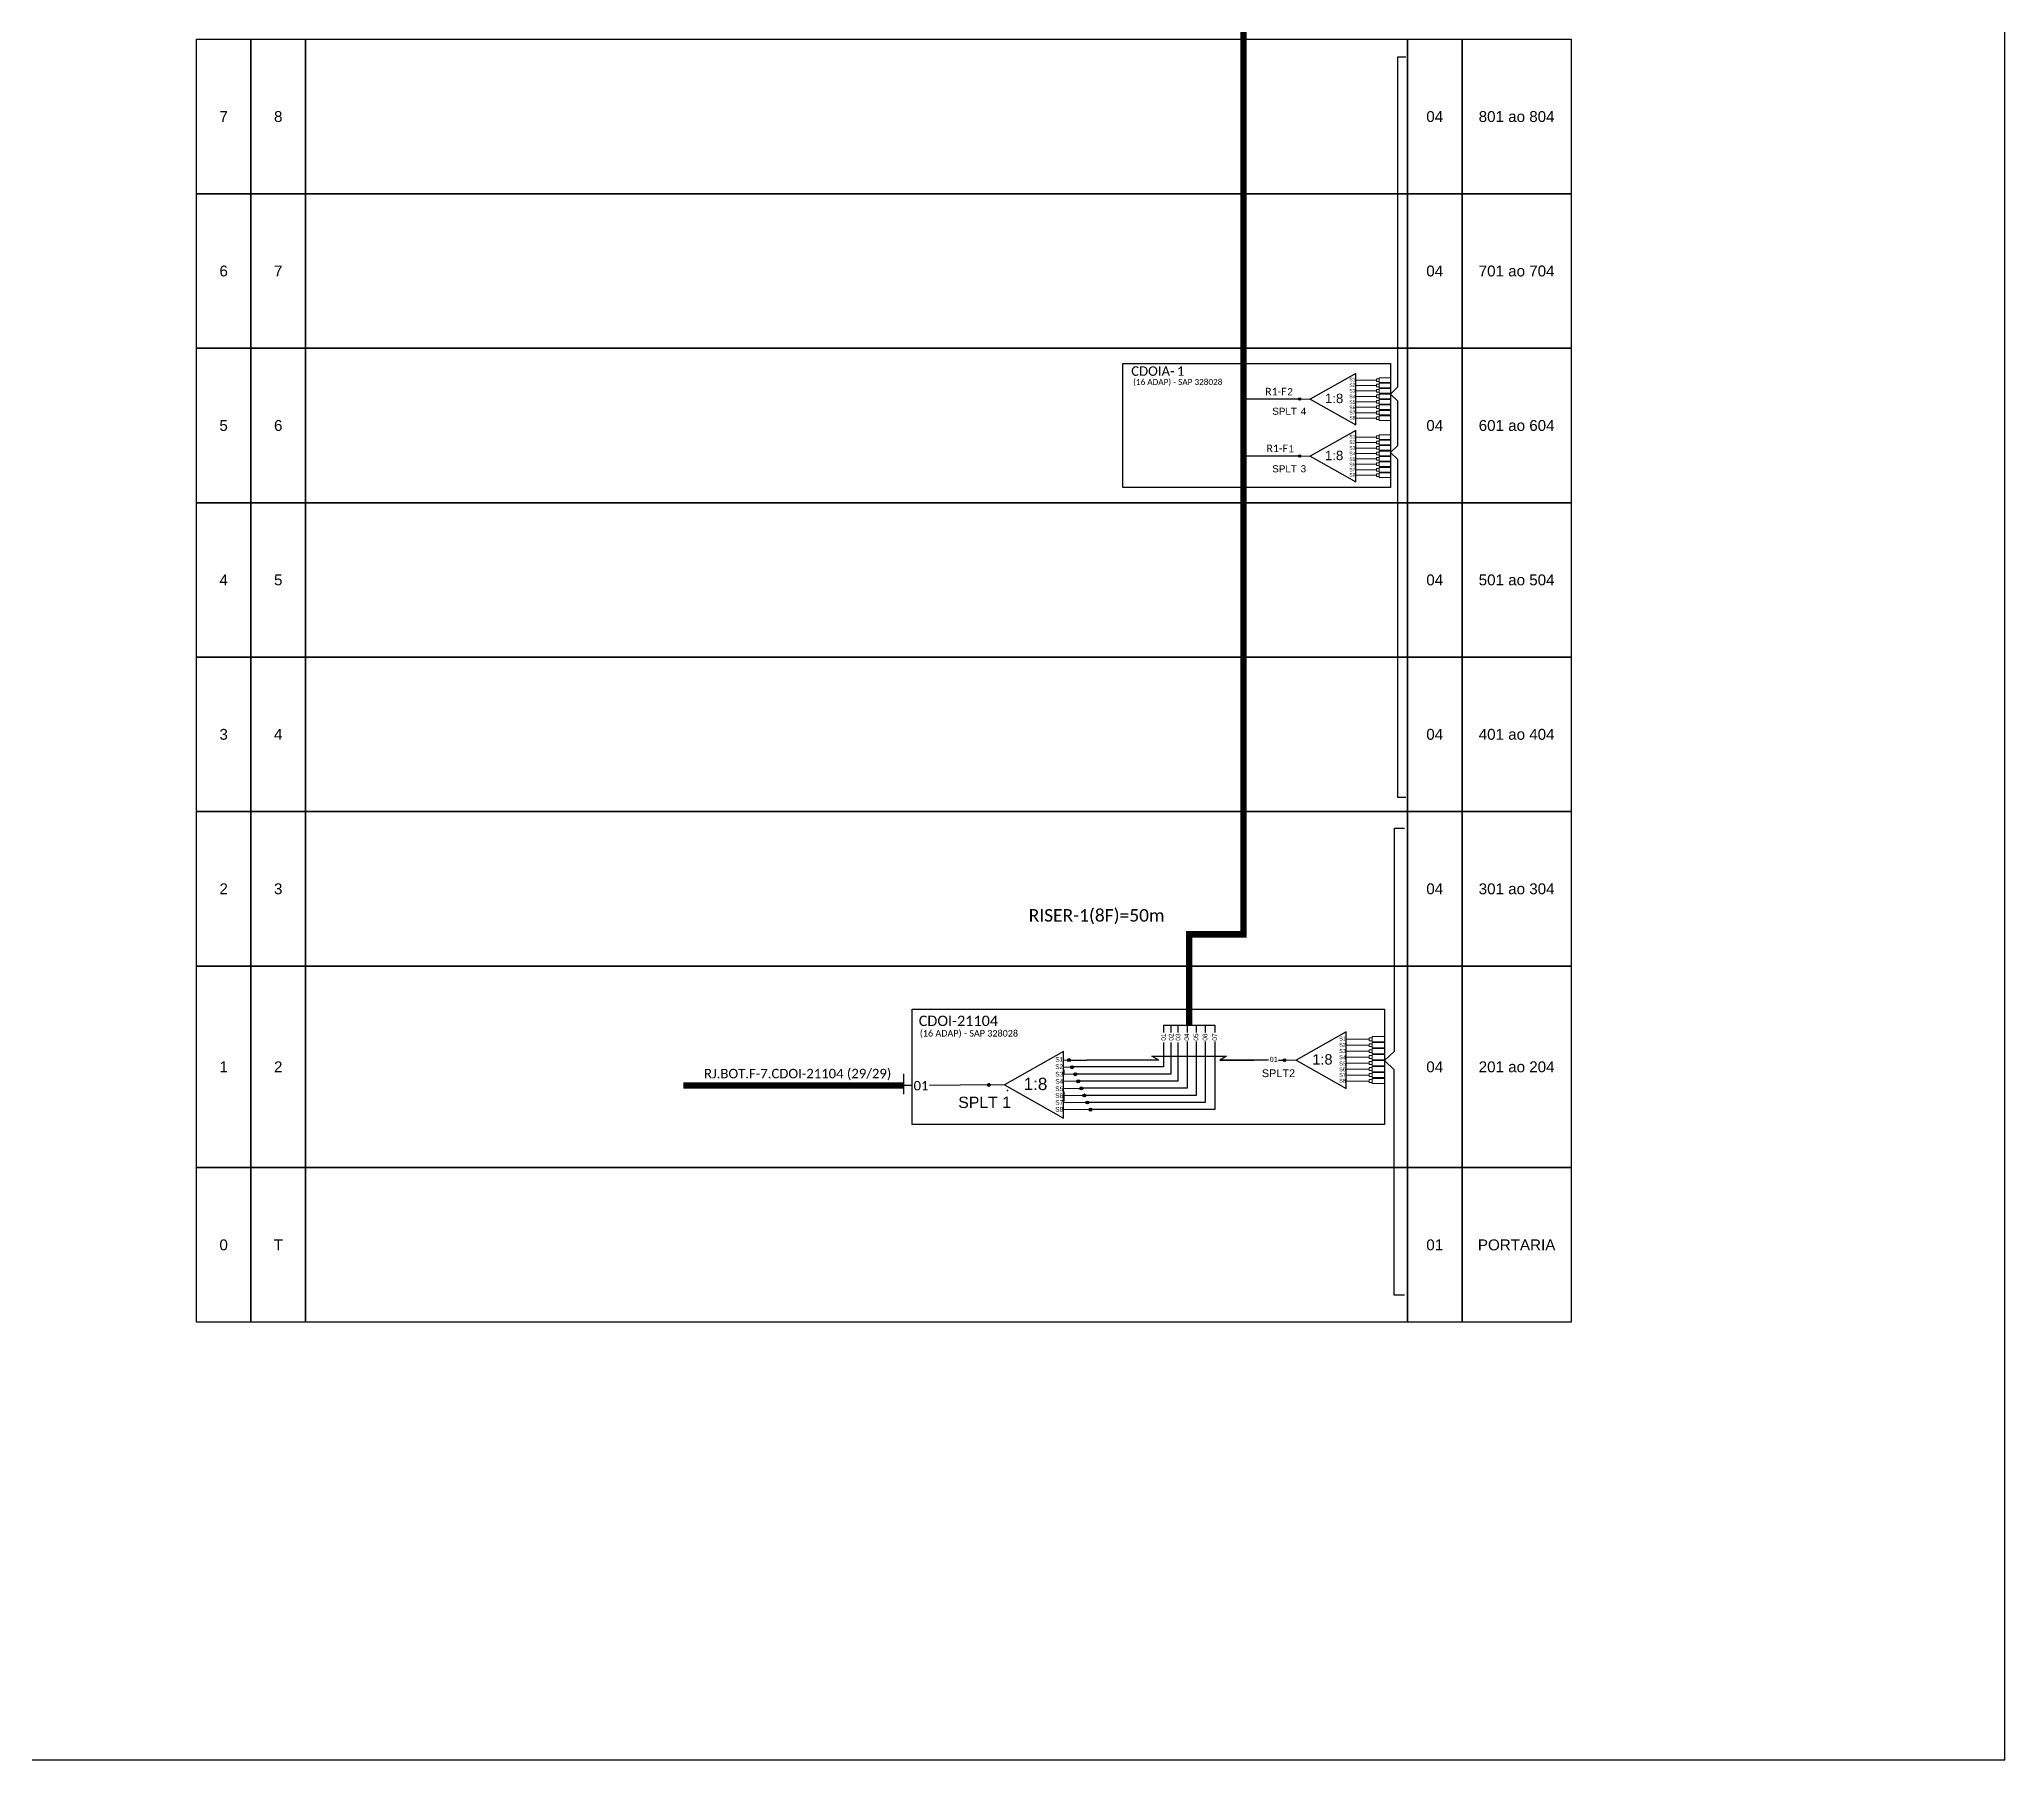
# Model space of a CAD drawing. Extents: x -89 to 2622484776, y -1852823961 to 1299.
# Drawn here: x 1265.4 to 1682.1, y 705 to 1069.7 of the extents above; entities that cross this region are included whole.
import ezdxf
from ezdxf.enums import TextEntityAlignment as Align

# ---------------------------------------------------------------- set-up
doc = ezdxf.new("R2010")
doc.units = 0
doc.styles.add('ARIAL', font='arial.ttf')
doc.styles.get("Standard").update_dxf_attribs({"font": 'arial.ttf'})
doc.styles.add('WMF-Calibri0', font='calibri.ttf')
doc.linetypes.add('RESERVA', pattern='A,0.5,-0.15,["RESERVA",Standard,S=0.18,R=0,X=0,Y=-0.1],-1.3', length=1.95)

# ---------------------------------------------------------------- blocks, each defined once
blk = doc.blocks.new('SPLT_1-8_SC-APC')
at = {"color": 1}
blk.add_lwpolyline([(-7.37, -2.1), (-17.04, -7.55), (-7.37, -13), (-7.37, -2.1)], dxfattribs=at)
at = {"color": 3, "lineweight": 0}
for points in [[(-2.99, -3.51), (-7.37, -3.51)], [(-2.41, -3.02), (-2.41, -4)], [(-2.41, -3.02), (0, -3.02)], [(-7.37, -4.66), (-2.99, -4.66)], [(-7.37, -5.82), (-2.99, -5.82)], [(-7.37, -6.97), (-2.99, -6.97)], [(-2.41, -4), (0, -4)], [(-2.41, -4.17), (-2.41, -5.16)], [(-2.41, -4.17), (0, -4.17)], [(-2.41, -5.16), (0, -5.16)], [(-2.41, -5.32), (-2.41, -6.31)], [(-2.41, -5.32), (0, -5.32)], [(-2.41, -6.31), (0, -6.31)], [(-2.41, -6.48), (-2.41, -7.46)], [(-2.41, -6.48), (0, -6.48)], [(-2.41, -7.46), (0, -7.46)], [(-7.37, -8.12), (-2.99, -8.12)], [(-7.37, -9.28), (-2.99, -9.28)], [(-7.37, -10.43), (-2.99, -10.43)], [(-2.41, -7.63), (-2.41, -8.62)], [(-2.41, -7.63), (0, -7.63)], [(-2.41, -8.62), (0, -8.62)], [(-2.41, -8.78), (-2.41, -9.77)], [(-2.41, -8.78), (0, -8.78)], [(-2.41, -9.77), (0, -9.77)], [(-2.41, -9.94), (-2.41, -10.92)], [(-2.41, -9.94), (0, -9.94)], [(-2.41, -10.92), (0, -10.92)], [(-2.41, -11.09), (-2.41, -12.08)], [(-2.41, -11.09), (0, -11.09)], [(-7.37, -11.58), (-2.99, -11.58)], [(-2.41, -12.08), (0, -12.08)]]:
    blk.add_lwpolyline(points, dxfattribs=at)
for points in [[(-2.99, -3.22), (-2.41, -3.22), (-2.41, -3.8), (-2.99, -3.8)], [(-2.99, -4.38), (-2.41, -4.38), (-2.41, -4.95), (-2.99, -4.95)], [(-2.99, -5.53), (-2.41, -5.53), (-2.41, -6.1), (-2.99, -6.1)], [(-2.99, -6.68), (-2.41, -6.68), (-2.41, -7.26), (-2.99, -7.26)], [(-2.99, -7.84), (-2.41, -7.84), (-2.41, -8.41), (-2.99, -8.41)], [(-2.99, -8.99), (-2.41, -8.99), (-2.41, -9.56), (-2.99, -9.56)], [(-2.99, -10.14), (-2.41, -10.14), (-2.41, -10.72), (-2.99, -10.72)], [(-2.99, -11.3), (-2.41, -11.3), (-2.41, -11.87), (-2.99, -11.87)]]:
    blk.add_lwpolyline(points, close=True, dxfattribs=at)
at = {"color": 1, "lineweight": 0}
blk.add_lwpolyline([(-17.04, -7.55), (-19.26, -7.55)], dxfattribs=at)
at = {"color": 1, "style": 'ARIAL'}
for s, height, p in [('S1', 0.75, (-8.74, -3.78)), ('1:8', 2, (-13.91, -8.4)), ('S2', 0.75, (-8.74, -4.97)), ('S3', 0.75, (-8.74, -6.18)), ('S4', 0.75, (-8.74, -7.36)), ('S5', 0.75, (-8.74, -8.57)), ('S6', 0.75, (-8.74, -9.69)), ('S7', 0.75, (-8.74, -10.78)), ('S8', 0.75, (-8.74, -11.9))]:
    blk.add_text(s, height=height, dxfattribs=at).set_placement(p)
blk = doc.blocks.new('SPLT_1-8_DIV_DIR')
h = blk.add_hatch(color=3)
h.dxf.hatch_style = 1
edge = h.paths.add_edge_path()
edge.add_arc((12.77, 4.04), 0.242, 0, 360)
h = blk.add_hatch(color=3)
h.dxf.hatch_style = 1
edge = h.paths.add_edge_path()
edge.add_arc((13.27, 2.88), 0.242, 0, 360)
h = blk.add_hatch(color=3)
h.dxf.hatch_style = 1
edge = h.paths.add_edge_path()
edge.add_arc((13.77, 1.73), 0.242, 0, 360)
h = blk.add_hatch(color=3)
h.dxf.hatch_style = 1
edge = h.paths.add_edge_path()
edge.add_arc((14.27, 0.58), 0.242, 0, 360)
h = blk.add_hatch(color=3)
h.dxf.hatch_style = 1
edge = h.paths.add_edge_path()
edge.add_arc((14.77, -0.58), 0.242, 0, 360)
h = blk.add_hatch(color=3)
h.dxf.hatch_style = 1
edge = h.paths.add_edge_path()
edge.add_arc((15.27, -1.73), 0.242, 0, 360)
h = blk.add_hatch(color=3)
h.dxf.hatch_style = 1
edge = h.paths.add_edge_path()
edge.add_arc((15.77, -2.88), 0.242, 0, 360)
h = blk.add_hatch(color=3)
h.dxf.hatch_style = 1
edge = h.paths.add_edge_path()
edge.add_arc((16.27, -4.04), 0.242, 0, 360)
at = {"color": 1}
blk.add_lwpolyline([(11.89, 5.45), (2.22, 0), (11.89, -5.45), (11.89, 5.45)], dxfattribs=at)
at = {"color": 7, "lineweight": 0}
for points in [[(12.77, 4.04), (11.89, 4.04)], [(11.89, 2.88), (13.27, 2.88)], [(11.89, 1.73), (13.77, 1.73)], [(11.89, 0.58), (14.27, 0.58)], [(11.89, -0.58), (14.77, -0.58)], [(11.89, -1.73), (15.27, -1.73)], [(11.89, -2.88), (15.77, -2.88)], [(11.89, -4.04), (16.27, -4.04)]]:
    blk.add_lwpolyline(points, dxfattribs=at)
at = {"color": 1, "lineweight": 0}
blk.add_lwpolyline([(2.22, 0), (0, 0)], dxfattribs=at)
at = {"color": 3}
for centre in [(12.77, 4.04), (13.27, 2.88), (13.77, 1.73), (14.27, 0.58), (14.77, -0.58), (15.27, -1.73), (15.77, -2.88), (16.27, -4.04)]:
    blk.add_circle(centre, 0.242, dxfattribs=at)
at = {"color": 1, "style": 'ARIAL'}
for s, height, p in [('S1', 0.75, (10.52, 3.77)), ('S2', 0.75, (10.52, 2.58)), ('1:8', 2, (5.35, -0.85)), ('S3', 0.75, (10.52, 1.37)), ('S4', 0.75, (10.52, 0.19)), ('S5', 0.75, (10.52, -1.02)), ('S6', 0.75, (10.52, -2.14)), ('S7', 0.75, (10.52, -3.24)), ('S8', 0.75, (10.52, -4.36))]:
    blk.add_text(s, height=height, dxfattribs=at).set_placement(p)

msp = doc.modelspace()

# ---------------------------------------------------------------- hatches: boundary and pattern name
h = msp.add_hatch(color=3)
h.dxf.hatch_style = 1
edge = h.paths.add_edge_path()
edge.add_arc((1532.61, 993.47), 0.256, 0, 360)
h = msp.add_hatch(color=3)
h.dxf.hatch_style = 1
edge = h.paths.add_edge_path()
edge.add_arc((1532.61, 981.38), 0.256, 0, 360)
h = msp.add_hatch(color=3)
h.dxf.hatch_style = 1
edge = h.paths.add_edge_path()
edge.add_arc((1529.41, 853.33), 0.282, 0, 360)
h = msp.add_hatch(color=3)
h.dxf.hatch_style = 1
edge = h.paths.add_edge_path()
edge.add_arc((1466.69, 848.07), 0.41, 0, 360)

# ---------------------------------------------------------------- linework, layer by layer
at = {"color": 3}
msp.add_line((1483.7, 853.33), (1487.44, 853.33), dxfattribs=at)
for points in [[(843.5, 705.02), (1682.06, 705.02), (1682.06, 1299.02), (843.5, 1299.02), (843.5, 705.02)], [(1482.62, 851.27), (1482.62, 850.37)]]:
    msp.add_lwpolyline(points)
at = {"color": 5, "const_width": 1.36}
msp.add_lwpolyline([(1520.66, 1124.45), (1520.66, 880), (1509.18, 880), (1509.18, 860.76)], dxfattribs=at)
for points in [[(1298.68, 1069.74), (1310.25, 1069.74), (1310.25, 1037), (1298.68, 1037)], [(1310.25, 1069.74), (1321.83, 1069.74), (1321.83, 1037), (1310.25, 1037)], [(1321.83, 1069.74), (1555.44, 1069.74), (1555.44, 1037), (1321.83, 1037)], [(1555.44, 1069.74), (1567.01, 1069.74), (1567.01, 1037), (1555.44, 1037)], [(1567.01, 1069.74), (1590.16, 1069.74), (1590.16, 1037), (1567.01, 1037)], [(1298.68, 1037), (1310.25, 1037), (1310.25, 1004.26), (1298.68, 1004.26)], [(1310.25, 1037), (1321.83, 1037), (1321.83, 1004.26), (1310.25, 1004.26)], [(1321.83, 1037), (1555.44, 1037), (1555.44, 1004.26), (1321.83, 1004.26)], [(1555.44, 1037), (1567.01, 1037), (1567.01, 1004.26), (1555.44, 1004.26)], [(1567.01, 1037), (1590.16, 1037), (1590.16, 1004.26), (1567.01, 1004.26)], [(1298.68, 1004.26), (1310.25, 1004.26), (1310.25, 971.51), (1298.68, 971.51)], [(1310.25, 1004.26), (1321.83, 1004.26), (1321.83, 971.51), (1310.25, 971.51)], [(1321.83, 1004.26), (1555.44, 1004.26), (1555.44, 971.51), (1321.83, 971.51)], [(1555.44, 1004.26), (1567.01, 1004.26), (1567.01, 971.51), (1555.44, 971.51)], [(1567.01, 1004.26), (1590.16, 1004.26), (1590.16, 971.51), (1567.01, 971.51)], [(1298.68, 971.51), (1310.25, 971.51), (1310.25, 938.77), (1298.68, 938.77)], [(1310.25, 971.51), (1321.83, 971.51), (1321.83, 938.77), (1310.25, 938.77)], [(1321.83, 971.51), (1555.44, 971.51), (1555.44, 938.77), (1321.83, 938.77)], [(1555.44, 971.51), (1567.01, 971.51), (1567.01, 938.77), (1555.44, 938.77)], [(1567.01, 971.51), (1590.16, 971.51), (1590.16, 938.77), (1567.01, 938.77)], [(1298.68, 938.77), (1310.25, 938.77), (1310.25, 906.03), (1298.68, 906.03)], [(1310.25, 938.77), (1321.83, 938.77), (1321.83, 906.03), (1310.25, 906.03)], [(1321.83, 938.77), (1555.44, 938.77), (1555.44, 906.03), (1321.83, 906.03)], [(1555.44, 938.77), (1567.01, 938.77), (1567.01, 906.03), (1555.44, 906.03)], [(1567.01, 938.77), (1590.16, 938.77), (1590.16, 906.03), (1567.01, 906.03)], [(1298.68, 906.03), (1310.25, 906.03), (1310.25, 873.28), (1298.68, 873.28)], [(1310.25, 906.03), (1321.83, 906.03), (1321.83, 873.28), (1310.25, 873.28)], [(1321.83, 906.03), (1555.44, 906.03), (1555.44, 873.28), (1321.83, 873.28)], [(1555.44, 906.03), (1567.01, 906.03), (1567.01, 873.28), (1555.44, 873.28)], [(1567.01, 906.03), (1590.16, 906.03), (1590.16, 873.28), (1567.01, 873.28)], [(1298.68, 873.28), (1310.25, 873.28), (1310.25, 830.54), (1298.68, 830.54)], [(1310.25, 873.28), (1321.83, 873.28), (1321.83, 830.54), (1310.25, 830.54)], [(1321.83, 873.28), (1555.44, 873.28), (1555.44, 830.54), (1321.83, 830.54)], [(1555.44, 873.28), (1567.01, 873.28), (1567.01, 830.54), (1555.44, 830.54)], [(1567.01, 873.28), (1590.16, 873.28), (1590.16, 830.54), (1567.01, 830.54)], [(1298.68, 830.54), (1310.25, 830.54), (1310.25, 797.79), (1298.68, 797.79)], [(1310.25, 830.54), (1321.83, 830.54), (1321.83, 797.79), (1310.25, 797.79)], [(1321.83, 830.54), (1555.44, 830.54), (1555.44, 797.79), (1321.83, 797.79)], [(1555.44, 830.54), (1567.01, 830.54), (1567.01, 797.79), (1555.44, 797.79)], [(1567.01, 830.54), (1590.16, 830.54), (1590.16, 797.79), (1567.01, 797.79)]]:
    msp.add_lwpolyline(points, close=True)
at = {"color": 3}
for points in [[(1555.09, 909), (1553.44, 909), (1553.44, 974.97), (1553.44, 974.97), (1553.44, 980.63), (1551.87, 982.13), (1553.44, 983.64), (1553.44, 987.37), (1553.44, 987.37), (1553.44, 993.03), (1551.87, 994.54), (1553.44, 996.05), (1553.44, 1066), (1555.09, 1066)], [(1554.85, 803.5), (1552.66, 803.5), (1552.66, 851.25), (1550.59, 853.24), (1552.67, 855.24), (1552.67, 902.5), (1554.85, 902.5)], [(1502.7, 853.33), (1501.28, 854.19), (1517.06, 854.19), (1515.67, 853.33)], [(1502.7, 853.33), (1487.44, 853.33)], [(1526.01, 853.33), (1515.67, 853.33), (1515.67, 853.33), (1522.91, 853.33)], [(1528.09, 853.33), (1529.41, 853.33)], [(1450.47, 847.94), (1448.69, 847.94)], [(1467.1, 848.09), (1454.09, 847.95)]]:
    msp.add_lwpolyline(points, dxfattribs=at)
at = {"color": 1}
for points in [[(1551.87, 977.13), (1551.87, 977.13), (1551.87, 974.75), (1495.13, 974.75), (1495.13, 1001.02), (1498.74, 1001.02)], [(1448.69, 846.08), (1448.69, 850.45)], [(1482.62, 846.62), (1482.62, 844.55)]]:
    msp.add_lwpolyline(points, dxfattribs=at)
for points in [[(1495.13, 1001.02), (1551.87, 1001.02), (1551.87, 974.75), (1495.13, 974.75)], [(1450.41, 864.16), (1550.59, 864.16), (1550.59, 839.66), (1450.41, 839.66)]]:
    msp.add_lwpolyline(points, close=True, dxfattribs=at)
at = {"color": 5}
for points in [[(1532.61, 993.47), (1520.66, 993.47)], [(1532.61, 981.38), (1520.66, 981.38)], [(1503.73, 860.76), (1503.73, 859.2)], [(1503.73, 860.76), (1514.62, 860.76)], [(1505.26, 860.76), (1505.26, 859.2)], [(1506.79, 860.76), (1506.79, 859.2)], [(1508.71, 860.76), (1508.71, 859.17)], [(1503.73, 857.05), (1503.71, 851.88), (1484.66, 851.88)], [(1505.26, 857.05), (1505.26, 850.34), (1485.31, 850.34)], [(1506.79, 857.05), (1506.79, 848.84), (1485.96, 848.84)], [(1508.71, 857.25), (1508.71, 847.38), (1486.61, 847.38)], [(1483.39, 853.38), (1483.38, 853.38)]]:
    msp.add_lwpolyline(points, dxfattribs=at)
at = {"color": 8, "linetype": 'RESERVA', "ltscale": 4}
for points in [[(1510.63, 860.76), (1510.63, 859.18)], [(1512.54, 860.76), (1512.54, 859.17)], [(1514.62, 860.76), (1514.62, 859.17)], [(1510.63, 857.25), (1510.62, 845.82), (1487.26, 845.82)], [(1512.54, 857.25), (1512.54, 844.32), (1487.91, 844.32)], [(1514.62, 857.25), (1514.62, 842.84), (1488.56, 842.84)]]:
    msp.add_lwpolyline(points, dxfattribs=at)
at = {"color": 1, "const_width": 1.36}
msp.add_lwpolyline([(1401.92, 847.95), (1448.69, 847.94)], dxfattribs=at)
at = {"color": 3}
for centre, radius in [((1532.61, 993.47), 0.256), ((1532.61, 981.38), 0.256), ((1529.41, 853.33), 0.282)]:
    msp.add_circle(centre, radius, dxfattribs=at)
for p in [(1298.68, 1037), (1298.68, 1004.26), (1534.84, 993.47), (1298.68, 971.51), (1298.68, 938.77), (1298.68, 906.03), (1298.68, 873.28), (1470.66, 846.9), (1298.68, 830.54)]:
    msp.add_point(p)

# ---------------------------------------------------------------- block references
for p in [(1551.87, 1001.02), (1551.87, 988.92)]:
    msp.add_blockref('SPLT_1-8_SC-APC', p, dxfattribs=at)
at = {"color": 3, "xscale": 1.1, "yscale": 1.1, "zscale": 1.1}
msp.add_blockref('SPLT_1-8_SC-APC', (1550.59, 861.63), dxfattribs=at)
at = {"xscale": 1.3, "yscale": 1.3, "zscale": 1.3}
msp.add_blockref('SPLT_1-8_DIV_DIR', (1467.1, 848.09), dxfattribs=at)

# ---------------------------------------------------------------- texts
at = {"style": 'ARIAL'}
for s, height, p in [('7', 2.3, (1304.47, 1053.37)), ('8', 2.3, (1316.04, 1053.37)), ('04', 2.3, (1561.23, 1053.37)), ('801 ao 804', 2.3, (1578.59, 1053.37)), ('6', 2.3, (1304.47, 1020.63)), ('7', 2.3, (1316.04, 1020.63)), ('04', 2.3, (1561.23, 1020.63)), ('701 ao 704', 2.3, (1578.59, 1020.63)), ('5', 2.3, (1304.47, 987.88)), ('6', 2.3, (1316.04, 987.88)), ('04', 2.3, (1561.23, 987.88)), ('601 ao 604', 2.3, (1578.59, 987.88)), ('4', 2.3, (1304.47, 955.14)), ('5', 2.3, (1316.04, 955.14)), ('04', 2.3, (1561.23, 955.14)), ('501 ao 504', 2.3, (1578.59, 955.14)), ('3', 2.3, (1304.47, 922.4)), ('4', 2.3, (1316.04, 922.4)), ('04', 2.3, (1561.23, 922.4)), ('401 ao 404', 2.3, (1578.59, 922.4)), ('2', 2.3, (1304.47, 889.65)), ('3', 2.3, (1316.04, 889.65)), ('04', 2.3, (1561.23, 889.65)), ('301 ao 304', 2.3, (1578.59, 889.65)), ('1', 2.3, (1304.47, 851.91)), ('2', 2.3, (1316.04, 851.91)), ('01', 1.1, (1527.1, 853.48)), ('04', 2.3, (1561.23, 851.91)), ('201 ao 204', 2.3, (1578.59, 851.91)), ('0', 2.3, (1304.47, 814.17)), ('T', 2.3, (1316.04, 814.17)), ('01', 2.3, (1561.23, 814.17)), ('PORTARIA', 2.3, (1578.59, 814.17))]:
    msp.add_text(s, height=height, dxfattribs=at).set_placement(p, align=Align.MIDDLE_CENTER)
at = {"color": 1, "style": 'WMF-Calibri0'}
for s, height, p in [('CDOIA-', 2, (1496.88, 998.41)), ('1', 2, (1506.56, 998.41)), ('CDOI-21104', 2.2, (1451.84, 860.56)), ('RJ.BOT.F-7.CDOI-21104 (29/29)', 2, (1406.32, 849.48))]:
    msp.add_text(s, height=height, dxfattribs=at).set_placement(p)
for height, p in [(1.25, (1506.75, 996.48)), (1.375, (1462.47, 858.33))]:
    msp.add_text('(16 ADAP) - SAP 328028', height=height, dxfattribs=at).set_placement(p, align=Align.CENTER)
at = {"color": 5, "style": 'WMF-Calibri0'}
for s, height, p in [('R1-F', 1.6, (1525.3, 994.26)), ('R1-F', 1.6, (1525.57, 982.22)), ('RISER-1(8F)=50m', 2.6457, (1475.15, 882.7))]:
    msp.add_text(s, height=height, dxfattribs=at).set_placement(p)
at = {"color": 5, "style": 'ARIAL'}
for s, p in [('2', (1530.58, 994.28)), ('1', (1530.85, 982.18))]:
    msp.add_text(s, height=1.5, dxfattribs=at).set_placement(p, align=Align.CENTER)
at = {"color": 7, "style": 'ARIAL'}
for s, p in [('SPLT', (1529.4, 990.14)), ('4', (1533.39, 990.14)), ('SPLT', (1529.4, 977.95)), ('3', (1533.39, 977.95))]:
    msp.add_text(s, height=1.5, dxfattribs=at).set_placement(p, align=Align.CENTER)
at = {"style": 'ARIAL'}
for s, p in [('01', (1503.73, 858.21)), ('02', (1505.35, 858.21)), ('03', (1506.81, 858.21)), ('04', (1508.64, 858.21)), ('05', (1510.6, 858.21)), ('06', (1512.52, 858.21)), ('07', (1514.58, 858.21))]:
    msp.add_text(s, height=0.992, rotation=90, dxfattribs=at).set_placement(p, align=Align.MIDDLE_CENTER)
msp.add_text('SPLT2', height=1.65, dxfattribs=at).set_placement((1528.1, 849.73), align=Align.CENTER)
at = {"style": 'WMF-Calibri0'}
msp.add_text('01', height=2, dxfattribs=at).set_placement((1450.74, 846.91))
at = {"color": 7, "style": 'ARIAL'}
msp.add_text('SPLT 1', height=2.4, dxfattribs=at).set_placement((1460.21, 843.18))

doc.saveas('drawing.dxf')
